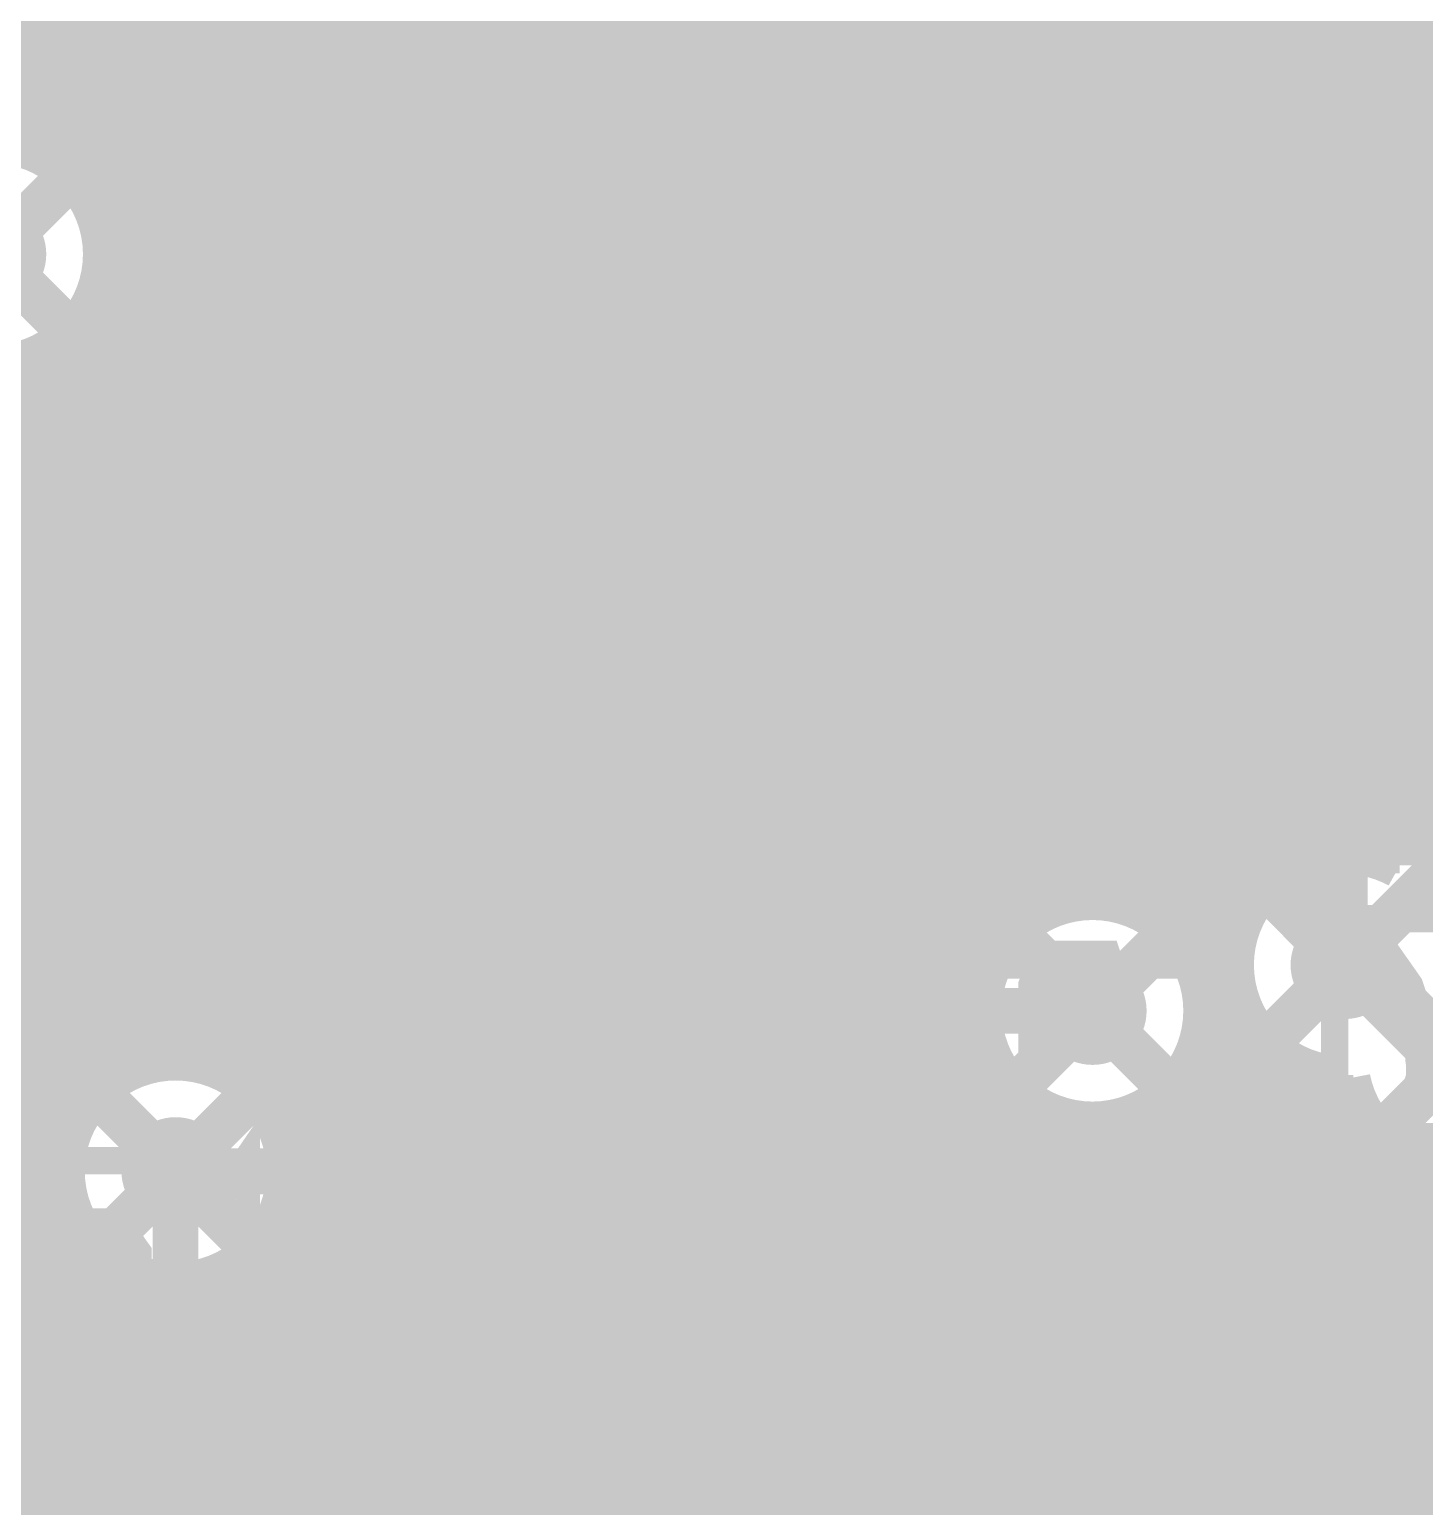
# Model space of a CAD drawing. Extents: x -3 to 92, y -53 to 125.
# Drawn here: x 23.96 to 31.68, y 37.51 to 45.69 of the extents above; entities that cross this region are included whole.
import ezdxf

# ---------------------------------------------------------------- set-up
doc = ezdxf.new("R2010")
doc.units = 0
doc.header["$MEASUREMENT"] = 0
doc.layers.get('0').update_dxf_attribs({"linetype": 'CONTINUOUS'})
for name, color, linetype in [('23-325-0_AST', 7, 'CONTINUOUS'), ('23-325-0_BOT', 7, 'CONTINUOUS'), ('23-325-0_DRD', 2, 'CONTINUOUS'), ('23-325-0_IN1', 4, 'CONTINUOUS'), ('23-325-0_IN2', 3, 'CONTINUOUS'), ('23-325-0_SMT', 10, 'CONTINUOUS'), ('23-325-0_SPT', 14, 'CONTINUOUS'), ('23-325-0_SST', 9, 'CONTINUOUS'), ('23-325-0_TOP', 12, 'CONTINUOUS'), ('THRUHOLE_TAP', 8, 'CONTINUOUS')]:
    doc.layers.add(name, color=color, linetype=linetype)

# ---------------------------------------------------------------- blocks, each defined once
blk = doc.blocks.new('ROUND_68')
at = {"const_width": 0.29972}
blk.add_lwpolyline([(-0.14986, 0, 1), (0.14986, 0, 1)], format="xyb", close=True, dxfattribs=at)
blk = doc.blocks.new('ROUND_78')
at = {"const_width": 0.29972}
blk.add_lwpolyline([(-0.14986, 0, 1), (0.14986, 0, 1)], format="xyb", close=True, dxfattribs=at)
blk = doc.blocks.new('ROUND_79')
at = {"const_width": 0.29972}
blk.add_lwpolyline([(-0.14986, 0, 1), (0.14986, 0, 1)], format="xyb", close=True, dxfattribs=at)
blk = doc.blocks.new('RECTANGLE_7')
blk.add_solid([(0.4064, 0.4826), (0.4064, -0.4826), (-0.4064, 0.4826), (-0.4064, -0.4826)])
blk = doc.blocks.new('RECTANGLE_10')
blk.add_solid([(0.508, 0.9017), (0.508, -0.9017), (-0.508, 0.9017), (-0.508, -0.9017)])
blk = doc.blocks.new('ROUND_84')
at = {"const_width": 0.10033}
blk.add_lwpolyline([(-0.050164, 0, 1), (0.050164, 0, 1)], format="xyb", close=True, dxfattribs=at)

msp = doc.modelspace()

# ---------------------------------------------------------------- linework, layer by layer
at = {"layer": '23-325-0_AST', "const_width": 0.1524}
for points in [[(23.37562, 43.08602), (23.37562, 43.5356), (24.37384, 43.5356), (24.37384, 43.08602), (23.37562, 43.08602), (23.0759, 43.08602), (20.72386, 43.08602), (20.72386, 51.08448), (23.0759, 51.08448), (23.37562, 51.08448), (23.37562, 50.6349), (24.37384, 50.6349), (24.37384, 43.5356)], [(30.6705, 47.1805), (27.7495, 47.1805), (27.7495, 45.5422), (30.6705, 45.5422), (30.6705, 47.1805)], [(30.6705, 45.2755), (27.7495, 45.2755), (27.7495, 43.6372), (30.6705, 43.6372), (30.6705, 45.2755)], [(28.59532, 44.14774), (28.53436, 43.97756), (28.17876, 43.97756), (28.12034, 44.14774), (28.12034, 44.82592), (28.17876, 44.99356), (28.53436, 44.99356), (28.59532, 44.82592)], [(29.01696, 44.48556), (29.37256, 44.48556), (29.43352, 44.31792), (29.43352, 44.14774), (29.37256, 43.97756), (29.01696, 43.97756), (28.95854, 44.14774), (28.95854, 44.31792), (29.19476, 44.99356)], [(29.79674, 44.14774), (29.91612, 43.97756), (30.15234, 43.97756), (30.27172, 44.14774), (30.27172, 44.31792), (30.03296, 44.65574), (30.27172, 44.99356), (29.79674, 44.99356)], [(30.607, 43.307), (25.273, 43.307), (25.273, 40.513), (30.607, 40.513), (30.607, 43.307)], [(27.06878, 41.45534), (27.01036, 41.28516), (26.65476, 41.28516), (26.5938, 41.45534), (26.5938, 42.13098), (26.65476, 42.30116), (27.01036, 42.30116), (27.06878, 42.13098)], [(27.49296, 41.79316), (27.84856, 41.79316), (27.90698, 41.62298), (27.90698, 41.45534), (27.84856, 41.28516), (27.49296, 41.28516), (27.432, 41.45534), (27.432, 41.62298), (27.67076, 42.30116)], [(28.74518, 41.28516), (28.2702, 41.28516), (28.74518, 41.96334), (28.74518, 42.13098), (28.68676, 42.30116), (28.33116, 42.30116), (28.2702, 42.13098)], [(28.7655, 39.5605), (25.8445, 39.5605), (25.8445, 37.9222), (28.7655, 37.9222), (28.7655, 39.5605)], [(27.05354, 38.26256), (27.05354, 39.27856), (26.96972, 39.11092)], [(31.9405, 39.5605), (29.0195, 39.5605), (29.0195, 37.9222), (31.9405, 37.9222), (31.9405, 39.5605)], [(28.34132, 38.26256), (28.34132, 39.27856), (28.25496, 39.11092)], [(26.19756, 38.77056), (26.45156, 38.77056), (26.53792, 38.94074), (26.53792, 39.11092), (26.45156, 39.27856), (26.19756, 39.27856), (26.19756, 38.26256)], [(27.48534, 38.43274), (27.52852, 38.26256), (27.78252, 38.26256), (27.82316, 38.43274), (27.82316, 38.77056), (27.73934, 38.94074), (27.48534, 38.94074), (27.48534, 39.27856), (27.82316, 39.27856)], [(29.86532, 38.43274), (29.80436, 38.26256), (29.44876, 38.26256), (29.39034, 38.43274), (29.39034, 39.11092), (29.44876, 39.27856), (29.80436, 39.27856), (29.86532, 39.11092)], [(30.28696, 38.77056), (30.64256, 38.77056), (30.70352, 38.60292), (30.70352, 38.43274), (30.64256, 38.26256), (30.28696, 38.26256), (30.22854, 38.43274), (30.22854, 38.60292), (30.46476, 39.27856)], [(31.24454, 38.26256), (31.12516, 38.43274), (31.06674, 38.60292), (31.06674, 38.94074), (31.12516, 39.11092), (31.24454, 39.27856), (31.36392, 39.27856), (31.48076, 39.11092), (31.54172, 38.94074), (31.54172, 38.60292), (31.48076, 38.43274), (31.36392, 38.26256), (31.24454, 38.26256)], [(26.41092, 38.77056), (26.53792, 38.26256)], [(27.13736, 38.26256), (26.96972, 38.26256)], [(28.42514, 38.26256), (28.25496, 38.26256)], [(25.5905, 37.6555), (22.6695, 37.6555), (22.6695, 36.0172), (25.5905, 36.0172), (25.5905, 37.6555)], [(28.7655, 37.6555), (25.8445, 37.6555), (25.8445, 36.0172), (28.7655, 36.0172), (28.7655, 37.6555)], [(29.0195, 36.0045), (31.9405, 36.0045), (31.9405, 37.6428), (29.0195, 37.6428), (29.0195, 36.0045)]]:
    msp.add_lwpolyline(points, dxfattribs=at)
at = {"layer": '23-325-0_BOT', "const_width": 0.254}
for points in [[(38.1, 61.595), (36.703, 62.992), (35.052, 62.992), (32.258, 60.198), (32.258, 50.673), (30.607, 49.022), (30.607, 41.021), (29.845, 40.259)], [(31.242, 40.513), (31.242, 48.895), (32.766, 50.419), (32.766, 58.801), (35.56, 61.595)], [(35.56, 59.055), (34.036, 59.055), (33.274, 58.293), (33.274, 50.165), (31.75, 48.641), (31.75, 40.894), (31.877, 40.767), (31.877, 40.005)], [(30.1498, 44.831), (24.24938, 44.831)], [(30.1498, 44.8056), (24.2697, 44.8056)], [(24.3332, 44.831), (24.3332, 44.68622)], [(24.5618, 44.831), (24.5618, 39.9669)], [(24.7904, 44.831), (24.7904, 39.99992)], [(25.019, 44.831), (25.019, 39.94658)], [(25.2476, 44.831), (25.2476, 39.77386)], [(25.4762, 44.831), (25.4762, -4.572)], [(25.7048, 44.831), (25.7048, -4.572)], [(25.9334, 44.831), (25.9334, -4.572)], [(26.162, 44.831), (26.162, -4.572)], [(26.3906, 44.831), (26.3906, -4.572)], [(26.6192, 44.831), (26.6192, 15.1892)], [(26.8478, 44.831), (26.8478, 15.3289)], [(27.0764, 44.831), (27.0764, 15.36192)], [(27.305, 44.831), (27.305, 15.30858)], [(27.5336, 44.831), (27.5336, 34.47288)], [(27.7622, 44.831), (27.7622, 34.68878)], [(27.9908, 44.831), (27.9908, 34.76244)], [(28.2194, 44.831), (28.2194, 34.7472)], [(28.448, 44.831), (28.448, 34.63798)], [(28.6766, 44.831), (28.6766, 34.29508)], [(28.9052, 44.831), (28.9052, 32.03194)], [(29.1338, 44.831), (29.1338, 31.78556)], [(29.3624, 44.831), (29.3624, 40.66286)], [(29.591, 44.831), (29.591, 40.83558)], [(29.8196, 44.831), (29.8196, 40.88892)], [(30.0482, 44.831), (30.0482, 41.10736)], [(30.1498, 44.831), (30.1498, 41.20896)], [(30.1498, 44.577), (24.36622, 44.577)], [(24.2062, 33.4518), (24.2062, 37.5412), (23.749, 37.9984), (23.749, 44.45)], [(30.1498, 44.3484), (24.3713, 44.3484)], [(24.3332, 44.21378), (24.3332, 39.8272)], [(30.1498, 44.1198), (24.28494, 44.1198)], [(24.2062, 44.01566), (24.2062, 39.65956)], [(30.1498, 43.8912), (24.2062, 43.8912)], [(30.1498, 43.6626), (24.2062, 43.6626)], [(30.1498, 43.434), (24.2062, 43.434)], [(30.1498, 43.2054), (24.2062, 43.2054)], [(30.1498, 42.9768), (24.2062, 42.9768)], [(30.1498, 42.7482), (24.2062, 42.7482)], [(30.1498, 42.5196), (24.2062, 42.5196)], [(30.1498, 42.291), (24.2062, 42.291)], [(30.1498, 42.0624), (24.2062, 42.0624)], [(30.1498, 41.8338), (24.2062, 41.8338)], [(30.1498, 41.6052), (24.2062, 41.6052)], [(30.1498, 41.3766), (24.2062, 41.3766)], [(30.1498, 41.20896), (29.82722, 40.88892)], [(30.0863, 41.148), (24.2062, 41.148)], [(29.8577, 40.9194), (24.2062, 40.9194)], [(29.38526, 40.6908), (24.2062, 40.6908)], [(29.2481, 40.4622), (24.2062, 40.4622)], [(30.62224, 40.39108), (30.47492, 40.24122)], [(29.21508, 40.2336), (24.2062, 40.2336)], [(30.67812, 40.2336), (30.47492, 40.2336)], [(30.5054, 40.2717), (30.5054, -4.572)], [(30.734, 40.13962), (30.734, -4.572)], [(29.26842, 40.005), (24.2062, 40.005)], [(30.86862, 40.005), (30.42158, 40.005)], [(30.9626, 39.94912), (30.9626, -4.572)], [(31.1912, 39.88562), (31.1912, -4.572)], [(29.3624, 39.8526), (29.3624, -4.572)], [(30.2768, 39.79926), (30.2768, -4.572)], [(24.2824, 39.7764), (24.2062, 39.7764)], [(29.4386, 39.7764), (25.24506, 39.7764)], [(31.29026, 39.7764), (30.24886, 39.7764)], [(29.591, 39.68242), (29.591, -4.572)], [(30.0482, 39.6621), (30.0482, -4.572)], [(29.8196, 39.62908), (29.8196, -4.572)], [(31.4198, 39.57066), (31.4198, -4.572)], [(31.44266, 39.5478), (25.36952, 39.5478)], [(31.6484, 39.41826), (31.6484, -4.572)], [(36.16706, 39.3192), (25.39238, 39.3192)], [(24.2062, 39.0779), (24.2062, 38.18636)], [(36.0807, 39.0906), (25.32888, 39.0906)], [(24.3332, 38.91026), (24.3332, 38.05936)], [(25.2476, 38.9636), (25.2476, -4.572)], [(24.39162, 38.862), (24.2062, 38.862)], [(35.56762, 38.862), (25.13584, 38.862)], [(24.5618, 38.7731), (24.5618, 37.82822)], [(24.7904, 38.74008), (24.7904, 33.68802)], [(25.019, 38.79342), (25.019, -4.572)], [(35.37712, 38.6334), (24.2062, 38.6334)], [(35.31362, 38.4048), (24.2062, 38.4048)], [(24.2062, 38.18636), (24.52878, 37.86378)], [(35.33648, 38.1762), (24.21636, 38.1762)], [(35.4584, 37.9476), (24.44496, 37.9476)], [(37.5158, 37.719), (24.62784, 37.719)], [(24.6634, 37.5412), (24.6634, 33.8836)], [(37.5158, 37.4904), (24.6634, 37.4904)]]:
    msp.add_lwpolyline(points, dxfattribs=at)
for points in [[(24.37892, 44.45, 0.1641433), (24.25017, 44.8316)], [(24.2062, 44.01566, 0.1922583), (24.37962, 44.45)], [(29.82722, 40.88892, 0.4059727), (29.21508, 40.259)], [(30.62224, 40.39108, 0.3584006), (31.242, 39.88054)], [(29.21508, 40.259, 0.4142136), (29.845, 39.62908)], [(29.845, 39.62908, 0.4059719), (30.47492, 40.24122)], [(24.765, 39.99992, 0.2801821), (24.2062, 39.65956)], [(25.39492, 39.37, 0.4142136), (24.765, 39.99992)], [(31.25724, 39.88308, 0.3584006), (31.877, 39.37254)], [(24.765, 38.74008, 0.4142136), (25.39492, 39.37)], [(24.2062, 39.0779, 0.2792178), (24.765, 38.74008)], [(24.6634, 37.5412, 0.1989124), (24.52949, 37.86449)]]:
    msp.add_lwpolyline(points, format="xyb", dxfattribs=at)
at = {"layer": '23-325-0_DRD', "const_width": 0.254}
for points in [[(24.384, 45.085), (23.114, 43.815)], [(24.384, 43.815), (23.114, 45.085)], [(27.94, 45.085), (26.67, 43.815)], [(27.94, 43.815), (26.67, 45.085)], [(27.94, 45.085), (26.67, 43.815)], [(27.94, 43.815), (26.67, 45.085)], [(25.654, 42.545), (24.384, 41.275)], [(25.654, 41.275), (24.384, 42.545)], [(25.654, 42.545), (24.384, 41.275)], [(25.654, 41.275), (24.384, 42.545)], [(31.877, 41.148), (30.607, 39.878)], [(31.877, 39.878), (30.607, 41.148)], [(30.48, 40.894), (29.21, 39.624)], [(30.48, 39.624), (29.21, 40.894)], [(32.512, 40.64), (31.242, 39.37)], [(32.512, 39.37), (31.242, 40.64)], [(25.4, 40.005), (24.13, 38.735)], [(25.4, 38.735), (24.13, 40.005)]]:
    msp.add_lwpolyline(points, dxfattribs=at)
at = {"layer": '23-325-0_IN1', "const_width": 0.254}
for points in [[(30.0482, 77.88148), (30.0482, 40.8559)], [(30.2768, 77.85862), (30.2768, 40.7162)], [(25.9334, 75.565), (25.9334, -4.572)], [(26.162, 75.51928), (26.162, -4.572)], [(28.448, 75.51928), (28.448, 34.63798)], [(25.7048, 75.25766), (25.7048, -4.572)], [(26.3906, 75.2348), (26.3906, -4.572)], [(28.2194, 75.2348), (28.2194, 34.7472)], [(25.4762, 75.07478), (25.4762, -4.572)], [(26.6192, 75.05954), (26.6192, 15.1892)], [(27.9908, 75.05954), (27.9908, 34.76244)], [(26.8478, 74.95032), (26.8478, 15.3289)], [(27.7622, 74.95032), (27.7622, 34.68878)], [(27.0764, 74.88936), (27.0764, 15.36192)], [(27.305, 74.86904), (27.305, 15.30858)], [(27.5336, 74.88936), (27.5336, 34.47288)], [(25.2476, 57.61482), (25.2476, 39.77386)], [(29.8196, 55.21198), (29.8196, 40.88892)], [(28.6766, 55.03672), (28.6766, 34.29508)], [(29.591, 54.86908), (29.591, 40.83558)], [(28.9052, 54.82082), (28.9052, 32.03194)], [(29.1338, 54.74716), (29.1338, 31.78556)], [(29.3624, 54.75986), (29.3624, 40.66286)], [(23.876, 54.1147), (23.876, 45.06722)], [(24.1046, 54.1147), (24.1046, 44.9707)], [(24.3332, 54.1147), (24.3332, 44.68622)], [(24.5618, 54.1147), (24.5618, 39.9669)], [(24.7904, 54.1147), (24.7904, 39.99992)], [(25.019, 54.1147), (25.019, 39.94658)], [(30.5054, 52.03698), (30.5054, -4.572)], [(30.734, 51.69408), (30.734, 40.88384)], [(30.9626, 51.58486), (30.9626, 41.07688)], [(31.4198, 51.64582), (31.4198, 41.11752)], [(31.1912, 51.57216), (31.1912, 41.14038)], [(31.5468, 47.498), (31.5468, 41.06418)], [(31.5468, 45.72), (23.20544, 45.72)], [(31.5468, 45.4914), (23.20544, 45.4914)], [(31.5468, 45.2628), (23.20544, 45.2628)], [(31.5468, 45.0342), (23.98522, 45.0342)], [(31.5468, 44.8056), (24.2697, 44.8056)], [(31.5468, 44.577), (24.36622, 44.577)], [(31.5468, 44.3484), (24.3713, 44.3484)], [(24.3332, 44.21378), (24.3332, 39.8272)], [(31.5468, 44.1198), (24.28494, 44.1198)], [(31.5468, 43.8912), (24.03856, 43.8912)], [(24.1046, 43.9293), (24.1046, 34.0741)], [(23.876, 43.83278), (23.876, 33.98774)], [(31.5468, 43.6626), (-2.413, 43.6626)], [(31.5468, 43.434), (-2.413, 43.434)], [(31.5468, 43.2054), (-2.413, 43.2054)], [(31.5468, 42.9768), (-2.413, 42.9768)], [(31.5468, 42.7482), (10.5918, 42.7482)], [(31.5468, 42.5196), (10.74674, 42.5196)], [(31.5468, 42.291), (10.78992, 42.291)], [(31.5468, 42.0624), (10.74674, 42.0624)], [(31.5468, 41.8338), (10.5918, 41.8338)], [(31.5468, 41.6052), (8.4328, 41.6052)], [(31.5468, 41.3766), (8.58774, 41.3766)], [(31.5468, 41.148), (8.63092, 41.148)], [(30.7594, 40.9194), (8.58774, 40.9194)], [(29.38526, 40.6908), (8.4328, 40.6908)], [(30.63748, 40.6908), (30.3022, 40.6908)], [(29.2481, 40.4622), (-2.413, 40.4622)], [(30.61462, 40.4622), (30.4419, 40.4622)], [(29.21508, 40.2336), (-2.413, 40.2336)], [(30.67812, 40.2336), (30.47492, 40.2336)], [(30.734, 40.13962), (30.734, -4.572)], [(29.26842, 40.005), (-2.413, 40.005)], [(30.86862, 40.005), (30.42158, 40.005)], [(30.9626, 39.94912), (30.9626, -4.572)], [(31.1912, 39.88562), (31.1912, -4.572)], [(29.3624, 39.8526), (29.3624, -4.572)], [(30.2768, 39.79926), (30.2768, -4.572)], [(24.2824, 39.7764), (11.91006, 39.7764)], [(29.4386, 39.7764), (25.24506, 39.7764)], [(31.29026, 39.7764), (30.24886, 39.7764)], [(29.591, 39.68242), (29.591, -4.572)], [(30.0482, 39.6621), (30.0482, -4.572)], [(29.8196, 39.62908), (29.8196, -4.572)], [(31.4198, 39.57066), (31.4198, -4.572)], [(24.16048, 39.5478), (12.03452, 39.5478)], [(31.44266, 39.5478), (25.36952, 39.5478)], [(31.5468, 39.46906), (31.5468, 31.877)], [(24.13762, 39.3192), (12.05738, 39.3192)], [(31.5468, 39.3192), (25.39238, 39.3192)], [(24.20112, 39.0906), (18.69948, 39.0906)], [(31.5468, 39.0906), (25.32888, 39.0906)], [(24.3332, 38.91026), (24.3332, 34.06902)], [(25.2476, 38.9636), (25.2476, -4.572)], [(24.39162, 38.862), (19.04238, 38.862)], [(31.5468, 38.862), (25.13584, 38.862)], [(24.5618, 38.7731), (24.5618, 33.9725)], [(24.7904, 38.74008), (24.7904, 33.68802)], [(25.019, 38.79342), (25.019, -4.572)], [(31.5468, 38.6334), (19.1516, 38.6334)], [(31.5468, 38.4048), (19.16684, 38.4048)], [(31.5468, 38.1762), (19.09318, 38.1762)], [(31.5468, 37.9476), (18.87728, 37.9476)], [(31.5468, 37.719), (17.72158, 37.719)], [(31.5468, 37.4904), (17.77492, 37.4904)]]:
    msp.add_lwpolyline(points, dxfattribs=at)
for points in [[(24.37892, 44.45, 0.4142136), (23.749, 45.07992)], [(23.749, 43.82008, 0.4142136), (24.37892, 44.45)], [(31.242, 41.14292, 0.4142136), (30.61208, 40.513)], [(31.5468, 41.06418, 0.1269607), (31.242, 41.14284)], [(29.845, 40.88892, 0.4142136), (29.21508, 40.259)], [(30.47492, 40.259, 0.4142136), (29.845, 40.88892)], [(30.61208, 40.513, 0.4142136), (31.242, 39.88308)], [(29.21508, 40.259, 0.4142136), (29.845, 39.62908)], [(29.845, 39.62908, 0.4142136), (30.47492, 40.259)], [(24.765, 39.99992, 0.4142136), (24.13508, 39.37)], [(25.39492, 39.37, 0.4142136), (24.765, 39.99992)], [(31.25724, 39.88308, 0.2090609), (31.54567, 39.46723)], [(24.13508, 39.37, 0.4142136), (24.765, 38.74008)], [(24.765, 38.74008, 0.4142136), (25.39492, 39.37)]]:
    msp.add_lwpolyline(points, format="xyb", dxfattribs=at)
at = {"layer": '23-325-0_IN2', "const_width": 0.254}
for points in [[(23.749, 44.45), (25.781, 46.482), (33.147, 46.482)], [(36.068, 40.513), (34.036, 40.513), (32.893, 39.37), (24.765, 39.37)], [(18.542, 38.481), (18.923, 38.1), (20.955, 38.1), (21.463, 37.592), (36.068, 37.592), (36.2712, 37.7952), (40.5638, 37.7952)]]:
    msp.add_lwpolyline(points, dxfattribs=at)
at = {"layer": '23-325-0_SST', "const_width": 0.1524}
for points in [[(23.37562, 43.08602), (23.37562, 43.5356), (24.37384, 43.5356), (24.37384, 43.08602), (23.37562, 43.08602), (23.0759, 43.08602), (20.72386, 43.08602), (20.72386, 51.08448), (23.0759, 51.08448), (23.37562, 51.08448), (23.37562, 50.6349), (24.37384, 50.6349), (24.37384, 43.5356)], [(30.6705, 47.1805), (27.7495, 47.1805), (27.7495, 45.5422), (30.6705, 45.5422), (30.6705, 47.1805)], [(30.6705, 45.2755), (27.7495, 45.2755), (27.7495, 43.6372), (30.6705, 43.6372), (30.6705, 45.2755)], [(25.66416, 44.04106), (25.60574, 43.87342), (25.25014, 43.87342), (25.19172, 44.04106), (25.19172, 44.71924), (25.25014, 44.88942), (25.60574, 44.88942), (25.66416, 44.71924)], [(26.08834, 44.38142), (26.44394, 44.38142), (26.50236, 44.21124), (26.50236, 44.04106), (26.44394, 43.87342), (26.08834, 43.87342), (26.02992, 44.04106), (26.02992, 44.21124), (26.26614, 44.88942)], [(26.86812, 44.04106), (26.98496, 43.87342), (27.22372, 43.87342), (27.34056, 44.04106), (27.34056, 44.21124), (27.10434, 44.54906), (27.34056, 44.88942), (26.86812, 44.88942)], [(30.607, 43.307), (30.607, 40.513), (25.273, 40.513), (25.273, 43.307), (30.607, 43.307)], [(32.0802, 42.92092), (32.0802, 42.44594), (31.40456, 42.92092), (31.23438, 42.92092), (31.0642, 42.85996), (31.0642, 42.50436), (31.23438, 42.44594)], [(31.5722, 41.66616), (31.5722, 42.02176), (31.74238, 42.08272), (31.91256, 42.08272), (32.0802, 42.02176), (32.0802, 41.66616), (31.91256, 41.60774), (31.74238, 41.60774), (31.0642, 41.84396)], [(24.08682, 41.47058), (23.07082, 41.82618), (23.07082, 41.3512)], [(31.91256, 41.24452), (32.0802, 41.18356), (32.0802, 40.82796), (31.91256, 40.76954), (31.23438, 40.76954), (31.0642, 40.82796), (31.0642, 41.18356), (31.23438, 41.24452)], [(23.749, 40.57142), (23.91918, 40.57142), (24.08682, 40.63238), (24.08682, 40.8686), (23.91918, 40.92702), (23.07082, 40.92702)], [(29.98216, 39.72306), (29.92374, 39.55542), (29.56814, 39.55542), (29.50972, 39.72306), (29.50972, 40.40124), (29.56814, 40.57142), (29.92374, 40.57142), (29.98216, 40.40124)], [(30.40634, 40.06342), (30.76194, 40.06342), (30.82036, 39.89324), (30.82036, 39.72306), (30.76194, 39.55542), (30.40634, 39.55542), (30.34792, 39.72306), (30.34792, 39.89324), (30.58414, 40.57142)], [(31.36392, 39.55542), (31.24454, 39.72306), (31.18612, 39.89324), (31.18612, 40.23106), (31.24454, 40.40124), (31.36392, 40.57142), (31.48076, 40.57142), (31.60014, 40.40124), (31.65856, 40.23106), (31.65856, 39.89324), (31.60014, 39.72306), (31.48076, 39.55542), (31.36392, 39.55542)], [(25.15616, 38.41242), (25.15616, 39.42842), (25.03932, 39.25824)], [(28.7655, 39.5605), (25.8445, 39.5605), (25.8445, 37.9222), (28.7655, 37.9222), (28.7655, 39.5605)], [(31.9405, 39.5605), (29.0195, 39.5605), (29.0195, 37.9222), (31.9405, 37.9222), (31.9405, 39.5605)], [(24.08174, 38.58006), (24.14016, 38.41242), (24.49576, 38.41242), (24.55672, 38.58006), (24.55672, 38.92042), (24.43734, 39.08806), (24.08174, 39.08806), (24.08174, 39.42842), (24.55672, 39.42842)], [(25.27554, 38.41242), (25.03932, 38.41242)], [(25.5905, 37.6555), (22.6695, 37.6555), (22.6695, 36.0172), (25.5905, 36.0172), (25.5905, 37.6555)], [(28.7655, 37.6555), (25.8445, 37.6555), (25.8445, 36.0172), (28.7655, 36.0172), (28.7655, 37.6555)], [(29.0195, 36.0045), (31.9405, 36.0045), (31.9405, 37.6428), (29.0195, 37.6428), (29.0195, 36.0045)]]:
    msp.add_lwpolyline(points, dxfattribs=at)
at = {"layer": '23-325-0_TOP'}
for points, const_width in [([(29.21, 53.0352), (27.3812, 53.0352), (25.527, 51.181), (25.527, 47.752), (22.86, 45.085), (22.225, 45.085)], 0.635), ([(27.305, 52.04206), (27.305, 40.59936)], 0.254), ([(27.0764, 51.81346), (27.0764, 43.1419)], 0.254), ([(26.8478, 51.58486), (26.8478, 43.1419)], 0.254), ([(27.5336, 51.6255), (27.5336, 40.70858)], 0.254), ([(27.7622, 51.6255), (27.7622, 40.7162)], 0.254), ([(26.6192, 51.35626), (26.6192, 43.1419)], 0.254), ([(26.3906, 51.12766), (26.3906, 43.1419)], 0.254), ([(26.162, 47.625), (26.162, 43.1419)], 0.254), ([(25.97658, 47.28718), (23.76932, 45.07992)], 0.254), ([(25.9334, 47.24146), (25.9334, 43.1419)], 0.254), ([(27.7622, 47.1678), (27.7622, 45.5422)], 0.254), ([(25.7048, 47.01286), (25.7048, 43.1419)], 0.254), ([(25.4762, 46.78426), (25.4762, 43.1419)], 0.254), ([(25.2476, 46.55566), (25.2476, 39.77386)], 0.254), ([(28.4988, 45.5422), (28.4988, 46.355)], 0.254), ([(29.9212, 46.355), (32.09544, 44.18076), (33.5788, 44.18076)], 0.254), ([(25.019, 46.32706), (25.019, 39.94658)], 0.254), ([(24.7904, 46.09846), (24.7904, 39.99992)], 0.254), ([(24.5618, 45.86986), (24.5618, 39.9669)], 0.254), ([(27.7622, 45.7454), (24.4348, 45.7454)], 0.254), ([(24.3332, 45.64126), (24.3332, 44.68622)], 0.254), ([(29.1846, 45.5422), (27.7622, 45.5422)], 0.254), ([(27.9908, 45.5422), (27.9908, 45.2628)], 0.254), ([(28.2194, 45.5422), (28.2194, 45.2628)], 0.254), ([(28.448, 45.5422), (28.448, 45.2628)], 0.254), ([(28.6766, 45.5422), (28.6766, 45.2628)], 0.254), ([(28.9052, 45.5422), (28.9052, 45.2628)], 0.254), ([(29.1338, 45.5422), (29.1338, 45.2628)], 0.254), ([(29.2354, 45.5422), (29.1846, 45.5422)], 0.254), ([(30.0863, 45.5422), (29.2354, 45.5422)], 0.254), ([(29.3624, 45.5422), (29.3624, 45.2628)], 0.254), ([(29.591, 45.5422), (29.591, 45.2628)], 0.254), ([(29.8196, 45.5422), (29.8196, 45.2628)], 0.254), ([(30.0482, 45.5422), (30.0482, 45.2628)], 0.254), ([(30.0863, 45.5422), (30.3657, 45.2628)], 0.254), ([(30.1117, 45.5168), (24.2062, 45.5168)], 0.254), ([(24.1046, 45.41266), (24.1046, 44.9707)], 0.254), ([(30.3403, 45.2882), (23.9776, 45.2882)], 0.254), ([(30.2768, 45.3517), (30.2768, 45.2628)], 0.254), ([(27.7622, 45.2628), (27.7622, 43.6372)], 0.254), ([(29.1846, 45.2628), (27.7622, 45.2628)], 0.254), ([(28.4988, 45.2628), (28.4988, 44.45)], 0.254), ([(29.2354, 45.2628), (29.1846, 45.2628)], 0.254), ([(30.3657, 45.2628), (29.2354, 45.2628)], 0.254), ([(23.876, 45.18406), (23.876, 45.06722)], 0.254), ([(27.7622, 45.0596), (23.90648, 45.0596)], 0.254), ([(27.7622, 44.831), (24.24938, 44.831)], 0.254), ([(27.7622, 44.6024), (24.3586, 44.6024)], 0.254), ([(27.305, 44.45), (28.4988, 44.45)], 0.254), ([(27.305, 44.45), (28.4988, 44.45)], 0.254), ([(27.7622, 44.45), (28.4988, 44.45)], 0.254), ([(28.4988, 43.6372), (28.4988, 44.45)], 0.254), ([(29.9212, 44.45), (29.6164, 44.1452), (29.6164, 41.91)], 0.254), ([(29.9212, 44.45), (30.69082, 43.68038), (33.5788, 43.68038)], 0.254), ([(27.7622, 44.3738), (24.37384, 44.3738)], 0.254), ([(27.7622, 44.1452), (24.30018, 44.1452)], 0.254), ([(24.3332, 44.21378), (24.3332, 39.8272)], 0.254), ([(27.7622, 43.9166), (24.08428, 43.9166)], 0.254), ([(24.1046, 43.9293), (24.1046, 37.6428)], 0.254), ([(23.876, 43.83278), (23.876, 37.6428)], 0.254), ([(27.7622, 43.688), (19.8882, 43.688)], 0.254), ([(29.1592, 43.6372), (27.7622, 43.6372)], 0.254), ([(27.9908, 43.6372), (27.9908, 40.7162)], 0.254), ([(28.2194, 43.6372), (28.2194, 40.7162)], 0.254), ([(28.448, 43.6372), (28.448, 40.7162)], 0.254), ([(28.6766, 43.6372), (28.6766, 40.7162)], 0.254), ([(28.9052, 43.6372), (28.9052, 43.1419)], 0.254), ([(29.1338, 43.6372), (29.1338, 43.1419)], 0.254), ([(29.1592, 43.6372), (29.1592, 43.1419)], 0.254), ([(30.0736, 43.6372), (30.0736, 43.1419)], 0.254), ([(30.0863, 43.6372), (30.36824, 43.3578)], 0.254), ([(29.1592, 43.4594), (19.8882, 43.4594)], 0.254), ([(30.2641, 43.4594), (30.0736, 43.4594)], 0.254), ([(30.2768, 43.4467), (30.2768, 43.1419)], 0.254), ([(30.5054, 43.26128), (30.5054, 41.56456)], 0.254), ([(29.1592, 43.2308), (19.8882, 43.2308)], 0.254), ([(30.607, 43.2308), (30.0736, 43.2308)], 0.254), ([(32.36214, 43.22318), (30.69082, 43.22318)], 0.254), ([(30.734, 43.22318), (30.734, 41.79316)], 0.254), ([(30.9626, 43.22318), (30.9626, 42.02176)], 0.254), ([(31.1912, 43.22318), (31.1912, 42.12844)], 0.254), ([(31.4198, 43.22318), (31.4198, 42.13606)], 0.254), ([(31.6484, 43.22318), (31.6484, 42.13606)], 0.254), ([(27.1018, 43.1419), (25.4254, 43.1419), (25.4254, 40.6781)], 0.254), ([(26.2636, 43.1419), (26.2636, 41.91)], 0.254), ([(27.1018, 43.1419), (27.1018, 40.6781)], 0.254), ([(28.7782, 43.1419), (28.7782, 40.7162)], 0.254), ([(29.1592, 43.1419), (28.7782, 43.1419)], 0.254), ([(30.4546, 43.1419), (30.0736, 43.1419)], 0.254), ([(30.4546, 43.1419), (30.4546, 41.51376)], 0.254), ([(25.4254, 43.0022), (19.8882, 43.0022)], 0.254), ([(28.7782, 43.0022), (27.1018, 43.0022)], 0.254), ([(32.39516, 43.0022), (30.4546, 43.0022)], 0.254), ([(25.4254, 42.7736), (19.8882, 42.7736)], 0.254), ([(28.7782, 42.7736), (27.1018, 42.7736)], 0.254), ([(32.36976, 42.7736), (30.4546, 42.7736)], 0.254), ([(25.4254, 42.545), (19.8882, 42.545)], 0.254), ([(28.7782, 42.545), (27.1018, 42.545)], 0.254), ([(32.37992, 42.545), (30.4546, 42.545)], 0.254), ([(25.4254, 42.3164), (19.8882, 42.3164)], 0.254), ([(28.7782, 42.3164), (27.1018, 42.3164)], 0.254), ([(32.37992, 42.3164), (30.4546, 42.3164)], 0.254), ([(32.36214, 42.13606), (31.26486, 42.13606)], 0.254), ([(25.4254, 42.0878), (19.8882, 42.0878)], 0.254), ([(28.7782, 42.0878), (27.1018, 42.0878)], 0.254), ([(31.05912, 42.0878), (30.4546, 42.0878)], 0.254), ([(30.94228, 42.00144), (30.4546, 41.51376)], 0.254), ([(30.94228, 42.00144), (30.4546, 41.51376)], 0.254), ([(25.4254, 41.8592), (19.8882, 41.8592)], 0.254), ([(25.019, 41.91), (26.2636, 41.91), (25.019, 41.91)], 0.254), ([(25.4254, 41.91), (26.2636, 41.91)], 0.254), ([(26.2636, 40.6781), (26.2636, 41.91)], 0.254), ([(27.1018, 41.91), (26.2636, 41.91)], 0.254), ([(28.7782, 41.8592), (27.1018, 41.8592)], 0.254), ([(30.7975, 41.8592), (30.4546, 41.8592)], 0.254), ([(25.4254, 41.6306), (19.8882, 41.6306)], 0.254), ([(33.5788, 41.67886), (31.26486, 41.67886), (29.845, 40.259), (27.6098, 40.259), (26.5938, 39.243), (26.5938, 38.735)], 0.254), ([(28.7782, 41.6306), (27.1018, 41.6306)], 0.254), ([(29.845, 40.259), (31.26486, 41.67886), (33.5788, 41.67886)], 0.254), ([(30.5689, 41.6306), (30.4546, 41.6306)], 0.254), ([(25.4254, 41.402), (19.8882, 41.402)], 0.254), ([(28.7782, 41.402), (27.1018, 41.402)], 0.254), ([(25.4254, 41.1734), (19.8882, 41.1734)], 0.254), ([(28.7782, 41.1734), (27.1018, 41.1734)], 0.254), ([(33.5788, 41.17848), (31.90748, 41.17848), (31.242, 40.513)], 0.254), ([(25.4254, 40.9448), (19.8882, 40.9448)], 0.254), ([(28.7782, 40.9448), (27.1018, 40.9448)], 0.254), ([(25.4254, 40.7162), (19.8882, 40.7162)], 0.254), ([(27.6098, 40.7162), (27.1018, 40.7162)], 0.254), ([(28.7782, 40.7162), (27.6098, 40.7162)], 0.254), ([(27.1018, 40.6781), (25.4254, 40.6781)], 0.254), ([(25.4762, 40.6781), (25.4762, 37.6428)], 0.254), ([(25.7048, 40.6781), (25.7048, 29.90596)], 0.254), ([(25.9334, 40.6781), (25.9334, 39.5478)], 0.254), ([(26.162, 40.6781), (26.162, 39.5478)], 0.254), ([(26.3906, 40.6781), (26.3906, 39.68496)], 0.254), ([(26.6192, 40.6781), (26.6192, 39.91356)], 0.254), ([(26.8478, 40.6781), (26.8478, 40.14216)], 0.254), ([(27.0764, 40.6781), (27.0764, 40.37076)], 0.254), ([(27.28722, 40.58158), (26.27376, 39.57066)], 0.254), ([(27.1907, 40.4876), (19.8882, 40.4876)], 0.254), ([(26.9621, 40.259), (19.8882, 40.259)], 0.254), ([(26.7335, 40.0304), (19.8882, 40.0304)], 0.254), ([(24.30526, 39.8018), (19.8882, 39.8018)], 0.254), ([(26.5049, 39.8018), (25.2222, 39.8018)], 0.254), ([(24.1681, 39.5732), (19.8882, 39.5732)], 0.254), ([(26.2763, 39.5732), (25.3619, 39.5732)], 0.254), ([(26.27122, 39.56558), (26.25395, 39.54734)], 0.254), ([(26.27122, 39.56558), (26.25395, 39.54734)], 0.254), ([(28.0162, 38.735), (28.067, 38.735), (28.956, 39.624), (30.3022, 39.624), (31.1912, 38.735)], 0.254), ([(25.8572, 39.5478), (25.8572, 37.9222)], 0.254), ([(26.25344, 39.5478), (25.8572, 39.5478)], 0.254), ([(24.13508, 39.3446), (19.8882, 39.3446)], 0.254), ([(24.765, 39.37), (24.765, 36.9062), (24.8412, 36.83)], 0.254), ([(25.8572, 39.3446), (25.39492, 39.3446)], 0.254), ([(24.18842, 39.116), (19.8882, 39.116)], 0.254), ([(25.8572, 39.116), (25.34158, 39.116)], 0.254), ([(29.0322, 39.0525), (28.7528, 38.7731)], 0.254), ([(29.0322, 39.0525), (29.0322, 37.9222)], 0.254), ([(24.3078, 38.93566), (24.3078, 37.6428)], 0.254), ([(25.2222, 38.93566), (25.2222, 37.6428)], 0.254), ([(25.2476, 38.9636), (25.2476, 37.6428)], 0.254), ([(28.9052, 38.9255), (28.9052, 37.4777)], 0.254), ([(24.3078, 38.8874), (19.8882, 38.8874)], 0.254), ([(25.8572, 38.8874), (25.2222, 38.8874)], 0.254), ([(29.0322, 38.8874), (28.86456, 38.8874)], 0.254), ([(28.7528, 38.7731), (28.7528, 37.9222)], 0.254), ([(29.0322, 38.735), (29.7688, 38.735)], 0.254), ([(29.7688, 37.9222), (29.7688, 38.735)], 0.254), ([(31.1912, 38.735), (31.1912, 36.83)], 0.254), ([(24.3078, 38.6588), (19.8882, 38.6588)], 0.254), ([(25.8572, 38.6588), (25.2222, 38.6588)], 0.254), ([(29.0322, 38.6588), (28.7528, 38.6588)], 0.254), ([(24.3078, 38.4302), (19.8882, 38.4302)], 0.254), ([(25.8572, 38.4302), (25.2222, 38.4302)], 0.254), ([(29.0322, 38.4302), (28.7528, 38.4302)], 0.254), ([(24.3078, 38.2016), (19.8882, 38.2016)], 0.254), ([(25.8572, 38.2016), (25.2222, 38.2016)], 0.254), ([(29.0322, 38.2016), (28.7528, 38.2016)], 0.254), ([(24.3078, 37.973), (19.8882, 37.973)], 0.254), ([(25.8572, 37.973), (25.2222, 37.973)], 0.254), ([(27.2796, 37.9222), (25.8572, 37.9222)], 0.254), ([(25.9334, 37.9222), (25.9334, 37.6428)], 0.254), ([(26.162, 37.9222), (26.162, 37.6428)], 0.254), ([(26.3906, 37.9222), (26.3906, 37.6428)], 0.254), ([(26.6192, 37.9222), (26.6192, 37.6428)], 0.254), ([(26.8478, 37.9222), (26.8478, 37.6428)], 0.254), ([(27.0764, 37.9222), (27.0764, 37.6428)], 0.254), ([(27.3304, 37.9222), (27.2796, 37.9222)], 0.254), ([(27.305, 37.9222), (27.305, 37.6428)], 0.254), ([(28.7528, 37.9222), (27.3304, 37.9222)], 0.254), ([(27.5336, 37.9222), (27.5336, 37.6428)], 0.254), ([(27.7622, 37.9222), (27.7622, 37.6428)], 0.254), ([(27.9908, 37.9222), (27.9908, 37.6428)], 0.254), ([(28.2194, 37.9222), (28.2194, 37.6428)], 0.254), ([(28.448, 37.9222), (28.448, 37.6428)], 0.254), ([(28.6766, 37.9222), (28.6766, 37.6428)], 0.254), ([(29.0322, 37.973), (28.7528, 37.973)], 0.254), ([(30.4546, 37.9222), (29.0322, 37.9222)], 0.254), ([(29.1338, 37.9222), (29.1338, 37.6428)], 0.254), ([(29.3624, 37.9222), (29.3624, 37.6428)], 0.254), ([(29.591, 37.9222), (29.591, 37.6428)], 0.254), ([(29.8196, 37.9222), (29.8196, 37.6428)], 0.254), ([(30.0482, 37.9222), (30.0482, 37.6428)], 0.254), ([(30.2768, 37.9222), (30.2768, 37.6428)], 0.254), ([(30.5054, 37.9222), (30.4546, 37.9222)], 0.254), ([(30.734, 37.9222), (30.5054, 37.9222)], 0.254), ([(30.5054, 37.9222), (30.5054, 37.6428)], 0.254), ([(30.734, 37.9222), (30.734, 37.6428)], 0.254), ([(30.734, 37.9222), (30.734, 37.6428)], 0.254), ([(31.9278, 37.9222), (31.6484, 37.9222)], 0.254), ([(31.6484, 37.9222), (31.6484, 37.6428)], 0.254), ([(31.6484, 37.9222), (31.6484, 37.6428)], 0.254), ([(24.3078, 37.7444), (19.8882, 37.7444)], 0.254), ([(30.734, 37.7444), (25.2222, 37.7444)], 0.254), ([(32.64408, 37.7444), (31.6484, 37.7444)], 0.254), ([(24.1046, 37.6428), (22.6822, 37.6428)], 0.254), ([(24.1554, 37.6428), (24.1046, 37.6428)], 0.254), ([(24.3078, 37.6428), (24.1554, 37.6428)], 0.254), ([(25.5778, 37.6428), (25.2222, 37.6428)], 0.254), ([(25.5778, 37.6428), (25.5778, 36.0172)], 0.254), ([(27.2796, 37.6428), (25.8572, 37.6428)], 0.254), ([(25.8572, 37.6428), (25.8572, 36.0172)], 0.254), ([(26.5938, 37.6428), (26.5938, 36.83)], 0.254), ([(27.3304, 37.6428), (27.2796, 37.6428)], 0.254), ([(28.7528, 37.6428), (27.3304, 37.6428)], 0.254), ([(28.7528, 37.6428), (28.7528, 37.4777)], 0.254), ([(29.0322, 37.6428), (29.0322, 37.4777)], 0.254), ([(30.4546, 37.6428), (29.0322, 37.6428)], 0.254), ([(30.5054, 37.6428), (30.4546, 37.6428)], 0.254), ([(30.734, 37.6428), (30.5054, 37.6428)], 0.254), ([(31.9278, 37.6428), (31.6484, 37.6428)], 0.254), ([(25.8572, 37.5158), (25.5778, 37.5158)], 0.254), ([(29.0322, 37.5158), (28.7528, 37.5158)], 0.254), ([(29.0322, 37.4777), (28.7528, 37.4777)], 0.254)]:
    msp.add_lwpolyline(points, dxfattribs=dict(at, const_width=const_width))
at = {"layer": '23-325-0_TOP', "const_width": 0.254}
for points in [[(24.37892, 44.45, 0.4048002), (23.76932, 45.07992)], [(23.749, 43.82008, 0.4142136), (24.37892, 44.45)], [(30.36824, 43.3578, 0.1989124), (30.69082, 43.22418)], [(31.26486, 42.13606, 0.1989132), (30.94157, 42.00215)], [(31.26486, 42.13606, 0.1989132), (30.94157, 42.00215)], [(27.6098, 40.7162, 0.1989132), (27.28651, 40.58229)], [(24.765, 39.99992, 0.4142136), (24.13508, 39.37)], [(25.39492, 39.37, 0.4142136), (24.765, 39.99992)], [(24.13508, 39.37, 0.1922579), (24.30831, 38.93614)], [(25.2222, 38.93566, 0.1922583), (25.39562, 39.37)]]:
    msp.add_lwpolyline(points, format="xyb", dxfattribs=at)

# ---------------------------------------------------------------- block references
at = {"layer": '23-325-0_BOT'}
for name, p in [('ROUND_68', (23.749, 44.45)), ('ROUND_78', (27.305, 44.45)), ('ROUND_78', (25.019, 41.91)), ('ROUND_68', (31.242, 40.513)), ('ROUND_68', (29.845, 40.259)), ('ROUND_68', (31.877, 40.005)), ('ROUND_68', (24.765, 39.37))]:
    msp.add_blockref(name, p, dxfattribs=at)
at = {"layer": '23-325-0_IN1'}
for name, p in [('ROUND_79', (23.749, 44.45)), ('ROUND_78', (27.305, 44.45)), ('ROUND_78', (25.019, 41.91)), ('ROUND_79', (31.242, 40.513)), ('ROUND_78', (29.845, 40.259)), ('ROUND_79', (31.877, 40.005)), ('ROUND_79', (24.765, 39.37))]:
    msp.add_blockref(name, p, dxfattribs=at)
at = {"layer": '23-325-0_IN2'}
for name, p in [('ROUND_68', (23.749, 44.45)), ('ROUND_78', (27.305, 44.45)), ('ROUND_78', (25.019, 41.91)), ('ROUND_68', (31.242, 40.513)), ('ROUND_68', (29.845, 40.259)), ('ROUND_68', (31.877, 40.005)), ('ROUND_68', (24.765, 39.37))]:
    msp.add_blockref(name, p, dxfattribs=at)
at = {"layer": '23-325-0_SMT'}
for name, p in [('RECTANGLE_7', (28.4988, 44.45)), ('RECTANGLE_7', (29.9212, 44.45)), ('RECTANGLE_10', (26.2636, 41.91)), ('RECTANGLE_10', (29.6164, 41.91)), ('RECTANGLE_7', (26.5938, 38.735)), ('RECTANGLE_7', (28.0162, 38.735)), ('RECTANGLE_7', (29.7688, 38.735)), ('RECTANGLE_7', (31.1912, 38.735))]:
    msp.add_blockref(name, p, dxfattribs=at)
at = {"layer": '23-325-0_SPT'}
for name, p in [('RECTANGLE_7', (28.4988, 44.45)), ('RECTANGLE_7', (29.9212, 44.45)), ('RECTANGLE_10', (26.2636, 41.91)), ('RECTANGLE_10', (29.6164, 41.91)), ('RECTANGLE_7', (26.5938, 38.735)), ('RECTANGLE_7', (28.0162, 38.735)), ('RECTANGLE_7', (29.7688, 38.735)), ('RECTANGLE_7', (31.1912, 38.735))]:
    msp.add_blockref(name, p, dxfattribs=at)
at = {"layer": '23-325-0_TOP'}
for name, p in [('RECTANGLE_7', (28.4988, 44.45)), ('RECTANGLE_7', (29.9212, 44.45)), ('ROUND_68', (23.749, 44.45)), ('ROUND_68', (27.305, 44.45)), ('RECTANGLE_10', (26.2636, 41.91)), ('RECTANGLE_10', (29.6164, 41.91)), ('ROUND_68', (25.019, 41.91)), ('ROUND_68', (31.242, 40.513)), ('ROUND_68', (29.845, 40.259)), ('ROUND_68', (31.877, 40.005)), ('ROUND_68', (24.765, 39.37)), ('RECTANGLE_7', (26.5938, 38.735)), ('RECTANGLE_7', (28.0162, 38.735)), ('RECTANGLE_7', (29.7688, 38.735)), ('RECTANGLE_7', (31.1912, 38.735))]:
    msp.add_blockref(name, p, dxfattribs=at)
at = {"layer": 'THRUHOLE_TAP'}
for p in [(27.305, 44.45), (25.019, 41.91), (31.242, 40.513), (29.845, 40.259), (24.765, 39.37)]:
    msp.add_blockref('ROUND_84', p, dxfattribs=at)

doc.saveas('drawing.dxf')
